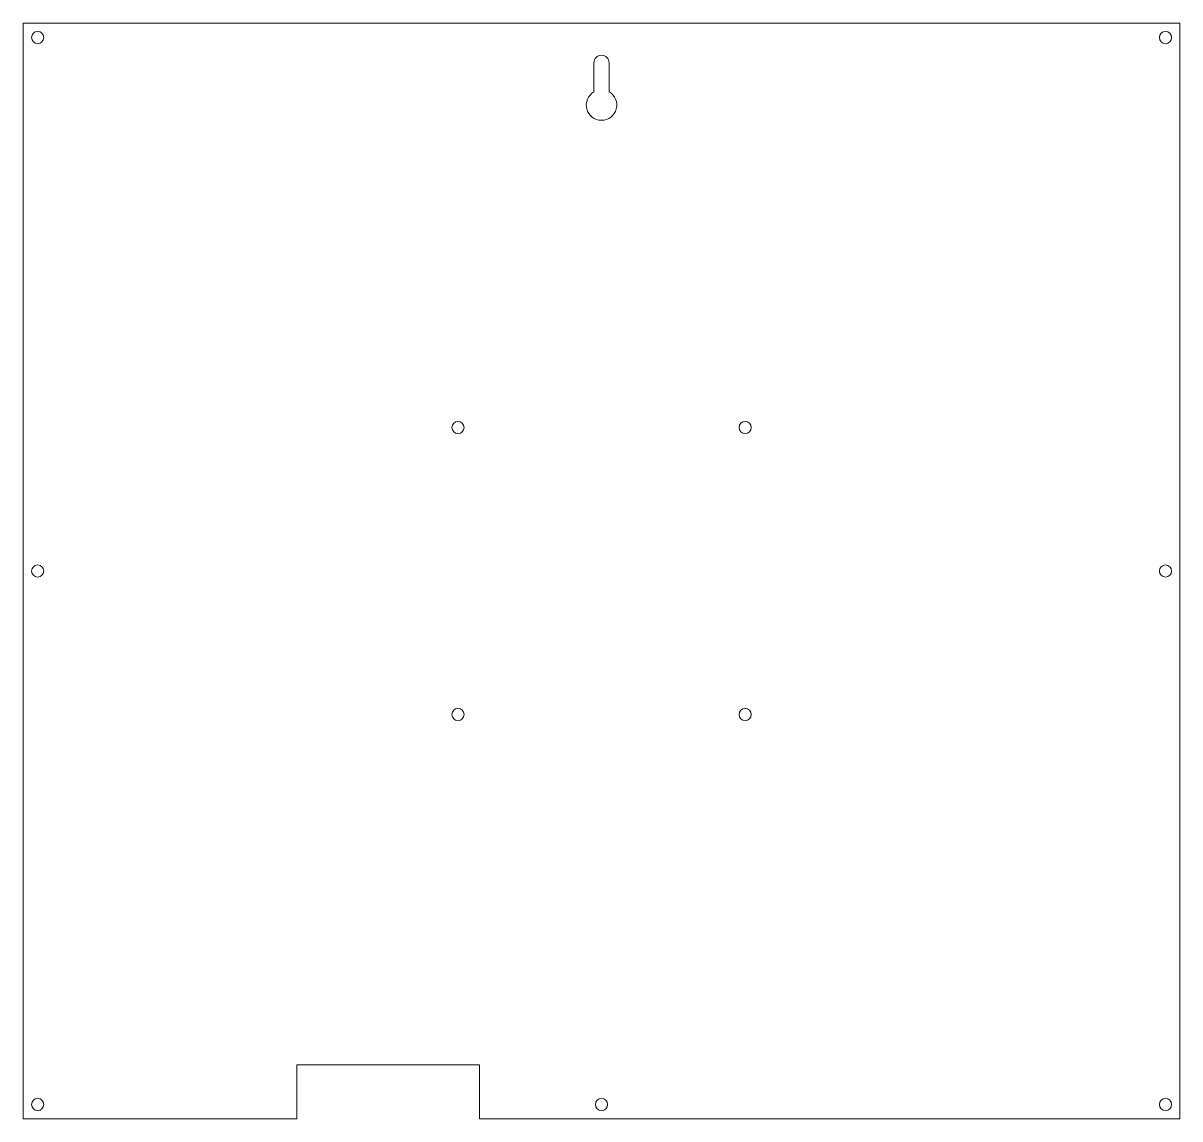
# Model space of a CAD drawing. Header units: millimetres. Extents: x -190 to 190, y -180 to 180.
import ezdxf

# ---------------------------------------------------------------- set-up
doc = ezdxf.new("R2010")
doc.units = ezdxf.units.MM

msp = doc.modelspace()

# ---------------------------------------------------------------- linework, layer by layer
at = {"color": 7, "linetype": 'Continuous', "lineweight": 15}
for p, q in [((-189.76, -179.75), (-189.76, 179.75)), ((-189.76, 179.75), (189.74, 179.75)), ((189.74, 179.75), (189.74, -179.75)), ((0, 169.21), (-0.02, 169.21)), ((-2.51, 166.72), (-2.51, 157.21)), ((2.49, 166.72), (2.49, 157.21)), ((-40, -162), (-100, -162)), ((-100, -162), (-100, -179.75)), ((-40, -179.75), (-40, -162)), ((-100, -179.75), (-189.76, -179.75)), ((189.74, -179.75), (-40, -179.75))]:
    msp.add_line(p, q, dxfattribs=at)
for centre in [(-185, 175), (185, 175), (-47.1, 47.1), (47.1, 47.1), (-185, 0), (185, 0), (-47.1, -47.1), (47.1, -47.1), (-185, -175), (0, -175), (185, -175)]:
    msp.add_circle(centre, 2, dxfattribs=at)
for centre, radius, start, end in [((-0.02, 166.72), 2.49, 90, 180), ((0, 166.72), 2.49, 0, 90), ((-0.01, 152.88), 5, 120, 60)]:
    msp.add_arc(centre, radius, start, end, dxfattribs=at)

doc.saveas('drawing.dxf')
